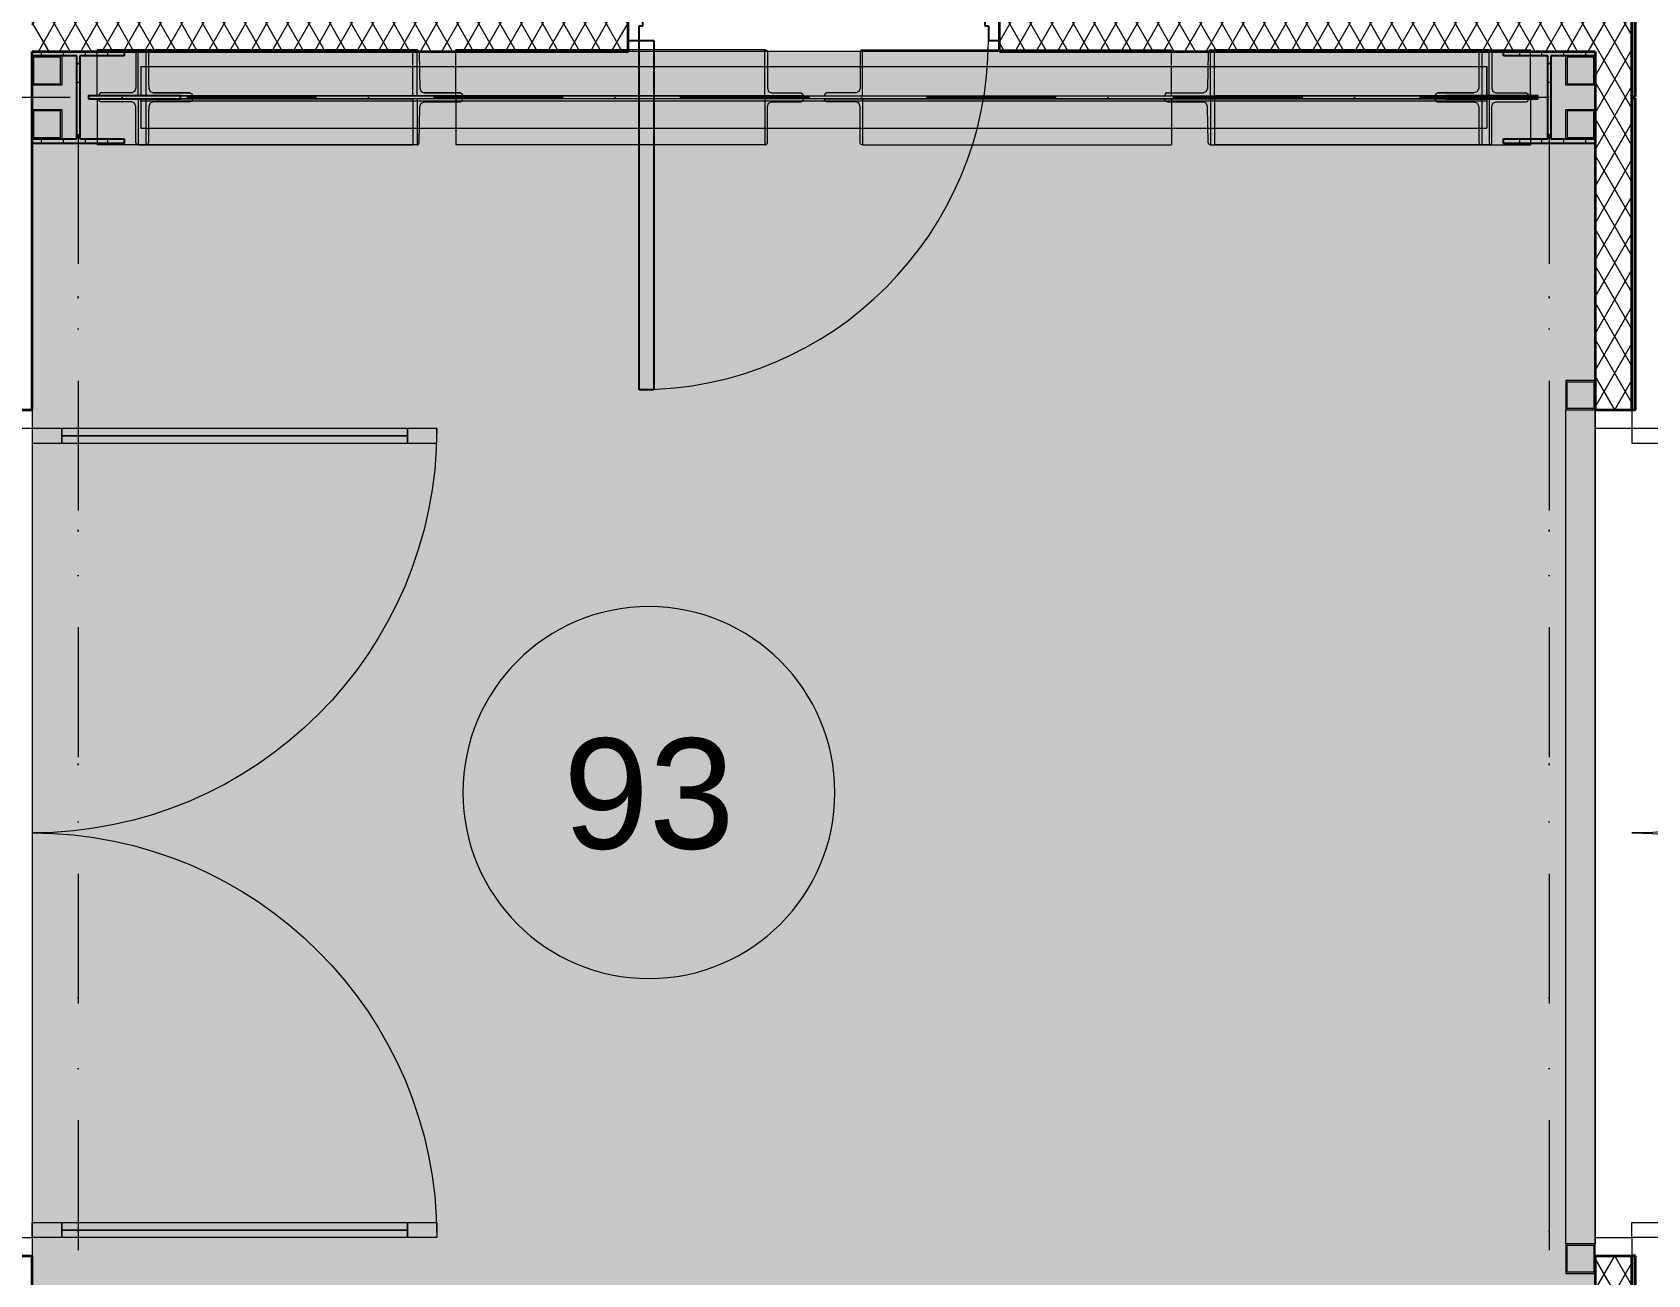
# Model space of a CAD drawing. Header units: millimetres. Extents: x -10605 to 104127, y -15987 to 52426.
# Drawn here: x 93875 to 98268, y 18799 to 22177 of the extents above; entities that cross this region are included whole.
import ezdxf
from ezdxf.enums import TextEntityAlignment as Align

# ---------------------------------------------------------------- set-up
doc = ezdxf.new("R2010")
doc.units = ezdxf.units.MM
doc.header["$MEASUREMENT"] = 0
doc.linetypes.add('Dot & Dashed', pattern=[670.277762, 352.777767, -176.388884, 0, -141.111112])
doc.linetypes.add('Крупный пунктир', pattern=[634.99999, 0, -634.99999])
for name, color, linetype in [('Двери Archicad', 7, 'Continuous'), ('Зоны', 7, 'Continuous'), ('Металлический каркас здания', 7, 'Continuous'), ('Оси', 7, 'Continuous'), ('Стены', 7, 'Continuous'), ('Фасадные панели', 7, 'Continuous')]:
    doc.layers.add(name, color=color, linetype=linetype)
for name, color, linetype, lineweight in [('Двери Archicad_Ном._пера__200', 7, 'Continuous', 0), ('Двери Archicad_Ном._пера__3', 7, 'Continuous', 0), ('Двери Archicad_Ном._пера__97', 7, 'Continuous', 35), ('Двери Archicad_Ном._пера__98', 7, 'Continuous', 25), ('Металлический каркас здания_Ном._пера__98', 7, 'Continuous', 25), ('Металлический каркас здания_Ном._пера__99', 7, 'Continuous', 15), ('Оси_Ном._пера__200', 7, 'Continuous', 0), ('Паспорта Зон Archicad_Ном._пера__100', 7, 'Continuous', 9), ('Стены _Ном._пера__97', 7, 'Continuous', 35), ('Фасадные панели_Ном._пера__200', 7, 'Continuous', 0), ('Фасадные панели_Ном._пера__97', 7, 'Continuous', 35)]:
    doc.layers.add(name, color=color, linetype=linetype, lineweight=lineweight)
for name, color, linetype, lineweight, true_color in [('Зоны_Ном._пера__2', 7, 'Continuous', 0, 0xc2747474), ('Металлический каркас здания_Ном._пера__51', 7, 'Continuous', 20, 0xc2002000), ('Металлический каркас здания_Ном._пера__53', 7, 'Continuous', 0, 0xc2006200)]:
    doc.layers.add(name, color=color, linetype=linetype, lineweight=lineweight, true_color=true_color)
doc.styles.add('РЎР“Р•РќР•Р\xa0РР\xa0_РЎРўРР›Р¬_1', font='arial.ttf')
pattern_1 = [(90, (0, 0), (-60, 0), [])]
pattern_2 = [(60, (0, 0), (-43.30127, 25), []), (120, (0, 0), (43.30127, 25), [])]

# ---------------------------------------------------------------- blocks, each defined once
blk = doc.blocks.new('Колонна SHS ГК 27')
at = {"layer": 'Металлический каркас здания_Ном._пера__99', "linetype": 'Continuous', "lineweight": 0, "true_color": 0xffffff}
h = blk.add_hatch(dxfattribs=at)
h.set_pattern_fill('Barabбs_tйglakц_бllу', style=0, pattern_type=2)
h.set_pattern_definition(pattern_1)
h.paths.add_polyline_path([(-40, -40), (40, -40), (40, 40), (-40, 40)])
h.paths.add_polyline_path([(-36.4, -36.4), (-36.4, 36.4), (36.4, 36.4), (36.4, -36.4)], flags=0)
at = {"layer": 'Металлический каркас здания_Ном._пера__99', "color": 7, "linetype": 'Continuous', "lineweight": 15}
for p, q in [((40, 40), (-40, 40)), ((-40, 40), (-40, -40)), ((-36.4, -36.4), (-36.4, 36.4)), ((-36.4, 36.4), (36.4, 36.4)), ((36.4, 36.4), (36.4, -36.4)), ((40, -40), (40, 40)), ((-40, -40), (40, -40)), ((36.4, -36.4), (-36.4, -36.4))]:
    blk.add_line(p, q, dxfattribs=at)
blk = doc.blocks.new('Труба Квадратного Сечения ГК SHS 27_8')
at = {"layer": 'Металлический каркас здания_Ном._пера__99', "color": 7, "linetype": 'Continuous', "lineweight": 15}
for p, q in [((1134, 40), (0, 40)), ((0, 40), (0, 0)), ((0, 0), (0, -40)), ((2268, 40), (1134, 40)), ((2268, 0), (2268, 40)), ((2268, -40), (2268, 0)), ((0, -40), (1134, -40)), ((1134, -40), (2268, -40))]:
    blk.add_line(p, q, dxfattribs=at)
blk = doc.blocks.new('Тамбур_93_47', base_point=(96005.6, 20109.5))
at = {"layer": 'Зоны_Ном._пера__2', "linetype": 'Continuous', "lineweight": 0, "true_color": 0x1d1d1d}
blk.add_hatch(color=250, dxfattribs=at).paths.add_polyline_path([(93875, 17875), (98125, 17875), (98125, 22125), (93875, 22125)])
at = {"layer": 'Паспорта Зон Archicad_Ном._пера__100', "color": 7, "linetype": 'Continuous', "lineweight": 9}
blk.add_line((96763.4, 18172.5), (97793, 18172.5), dxfattribs=at)
for start, end in [(0, 180), (180, 0)]:
    blk.add_arc((95551.8, 20109.5), 505.7, start, end, dxfattribs=at)
at = {"layer": 'Паспорта Зон Archicad_Ном._пера__100', "color": 7, "lineweight": 9, "style": 'РЎР“Р•РќР•Р\xa0РР\xa0_РЎРўРР›Р¬_1'}
for tag, p in [('ROOM_NUMBER', (95551.8, 20106.9)), ('ROOM_AREA', (97278.2, 18371.9))]:
    blk.add_attdef(tag, text='', height=300, dxfattribs=at).set_placement(p, align=Align.MIDDLE_CENTER)
blk = doc.blocks.new('Перекрытие_59', base_point=(97719.2, 21996))
at = {"layer": 'Металлический каркас здания_Ном._пера__98', "color": 7, "linetype": 'Continuous', "lineweight": 25, "flags": 128}
blk.add_lwpolyline([(97719.2, 21996), (97969.2, 21996), (97969.2, 22004), (97719.2, 22004)], close=True, dxfattribs=at)
blk = doc.blocks.new('Перекрытие_60', base_point=(94028, 21996))
at = {"layer": 'Металлический каркас здания_Ном._пера__98', "color": 7, "linetype": 'Continuous', "lineweight": 25, "flags": 128}
blk.add_lwpolyline([(94028, 21996), (94278, 21996), (94278, 22004), (94028, 22004)], close=True, dxfattribs=at)
blk = doc.blocks.new('Металлическая Двупольная дверь 27')
at = {"layer": 'Двери Archicad_Ном._пера__200', "color": 7, "linetype": 'Continuous', "lineweight": 0}
for p, q in [((-1100, 0), (-1150, 0)), ((-1150, 0), (-1150, -100)), ((-1100, -100), (-1100, 0)), ((1150, 0), (1100, 0)), ((1100, 0), (1100, -100)), ((1150, -100), (1150, 0)), ((-1150, -100), (-1100, -100)), ((1100, -100), (1150, -100))]:
    blk.add_line(p, q, dxfattribs=at)
at = {"layer": 'Двери Archicad_Ном._пера__3', "color": 7, "linetype": 'Continuous', "lineweight": 0}
for p, q in [((-1100, 1100), (-1100, 1020)), ((-1060, 1100), (-1100, 1100)), ((-1060, 1020), (-1060, 1100)), ((1060, 1020), (1060, 1100)), ((1060, 1100), (1100, 1100)), ((1100, 1100), (1100, 1020)), ((-1100, 1020), (-1060, 1020)), ((-1080, 1020), (-1080, 80)), ((1100, 1020), (1060, 1020)), ((1080, 1020), (1080, 80)), ((-1060, 80), (-1100, 80)), ((-1100, 80), (-1100, 0)), ((-1060, 0), (-1060, 80)), ((1060, 0), (1060, 80)), ((1060, 80), (1100, 80)), ((1100, 80), (1100, 0)), ((-1100, 0), (-1060, 0)), ((1100, 0), (1060, 0))]:
    blk.add_line(p, q, dxfattribs=at)
at = {"layer": 'Двери Archicad_Ном._пера__3', "color": 7, "linetype": 'Continuous', "lineweight": 0, "flags": 128}
for points in [[(-1100, 1020), (-1100, 80), (-1080, 80), (-1080, 1020)], [(-1080, 1020), (-1080, 80), (-1060, 80), (-1060, 1020)], [(1080, 1020), (1080, 80), (1060, 80), (1060, 1020)], [(1100, 1020), (1100, 80), (1080, 80), (1080, 1020)]]:
    blk.add_lwpolyline(points, close=True, dxfattribs=at)
at = {"layer": 'Двери Archicad_Ном._пера__3', "color": 7, "linetype": 'Continuous', "lineweight": 0}
for centre, start, end in [((-1100, 0), 0, 90), ((1100, 0), 90, 180)]:
    blk.add_arc(centre, 1100, start, end, dxfattribs=at)
at = {"layer": 'Двери Archicad_Ном._пера__97', "color": 7, "linetype": 'Continuous', "lineweight": 35}
for p, q in [((-1150, -100), (-1150, 0)), ((-1150, -100), (-1150, 0)), ((1150, -100), (1150, 0)), ((1150, -100), (1150, 0))]:
    blk.add_line(p, q, dxfattribs=at)
blk = doc.blocks.new('Стена_18', base_point=(93825, 28175))
at = {"layer": 'Стены _Ном._пера__97', "color": 7, "linetype": 'Continuous', "lineweight": 35}
for p, q in [((93775, 21150), (93875, 21150)), ((93775, 18850), (93875, 18850))]:
    blk.add_line(p, q, dxfattribs=at)
at = {"layer": 'Стены _Ном._пера__97', "color": 7, "linetype": 'Continuous', "lineweight": 35, "flags": 128}
for points in [[(93875, 21150), (93875, 22125)], [(93875, 17875), (93875, 18850)]]:
    blk.add_lwpolyline(points, dxfattribs=at)
at = {"layer": 'Двери Archicad', "color": 7, "linetype": 'Continuous', "lineweight": 50, "xscale": -1, "zscale": 1000, "rotation": 270}
blk.add_blockref('Металлическая Двупольная дверь 27', (93875, 20000), dxfattribs=at)
blk = doc.blocks.new('Однопольная Дверь 27')
at = {"layer": 'Двери Archicad_Ном._пера__3', "color": 7, "linetype": 'Continuous', "lineweight": 0}
blk.add_arc((475, 0), 950, 90, 180, dxfattribs=at)
at = {"layer": 'Двери Archicad_Ном._пера__97', "color": 7, "linetype": 'Continuous', "lineweight": 35}
for p, q in [((-505, 30), (-505, 0)), ((-505, 0), (-505, -70)), ((-505, 0), (-505, -70)), ((505, 30), (505, 0)), ((505, 0), (505, -70)), ((505, 0), (505, -70))]:
    blk.add_line(p, q, dxfattribs=at)
at = {"layer": 'Двери Archicad_Ном._пера__98', "color": 7, "linetype": 'Continuous', "lineweight": 25}
for p, q in [((435, 0), (435, 950)), ((435, 950), (475, 950)), ((475, 950), (475, 0)), ((-475, 0), (-505, 0)), ((-505, 0), (-505, -70)), ((-475, -40), (-475, 0)), ((475, 0), (435, 0)), ((505, 0), (475, 0)), ((475, 0), (475, -40)), ((505, -70), (505, 0)), ((-465, -40), (-475, -40)), ((-465, -70), (-465, -40)), ((475, -40), (465, -40)), ((465, -40), (465, -70)), ((-505, -70), (-465, -70)), ((465, -70), (505, -70))]:
    blk.add_line(p, q, dxfattribs=at)
blk = doc.blocks.new('Стена_21', base_point=(98125, 22175))
at = {"layer": 'Стены', "linetype": 'Continuous', "lineweight": 0, "true_color": 0x000000}
h = blk.add_hatch(dxfattribs=at)
h.set_pattern_fill('Batt_Insulation__3_', color=18, style=0, pattern_type=2)
h.set_pattern_definition(pattern_2)
h.paths.add_polyline_path([(93875, 22225), (93875, 22125), (95495, 22125), (95495, 22225)])
h = blk.add_hatch(dxfattribs=at)
h.set_pattern_fill('Batt_Insulation__3_', color=18, style=0, pattern_type=2)
h.set_pattern_definition(pattern_2)
h.paths.add_polyline_path([(96505, 22225), (96505, 22125), (98125, 22125), (98125, 22225)])
at = {"layer": 'Стены _Ном._пера__97', "color": 7, "linetype": 'Continuous', "lineweight": 35}
for p, q in [((95495, 22155), (95495, 22225)), ((96505, 22155), (96505, 22225)), ((95495, 22125), (95495, 22155)), ((96505, 22125), (96505, 22155))]:
    blk.add_line(p, q, dxfattribs=at)
at = {"layer": 'Стены _Ном._пера__97', "color": 7, "linetype": 'Continuous', "lineweight": 35, "flags": 128}
for points in [[(95495, 22225), (93875, 22225)], [(98125, 22225), (96505, 22225)], [(93875, 22125), (95495, 22125)], [(96505, 22125), (98125, 22125)]]:
    blk.add_lwpolyline(points, dxfattribs=at)
at = {"layer": 'Двери Archicad', "color": 7, "linetype": 'Continuous', "lineweight": 50, "zscale": 1000, "rotation": 180}
blk.add_blockref('Однопольная Дверь 27', (96000, 22155), dxfattribs=at)
blk = doc.blocks.new('Стена_303', base_point=(98225, 22002.5))
at = {"layer": 'Фасадные панели_Ном._пера__200', "color": 7, "linetype": 'Continuous', "lineweight": 0, "flags": 128}
for points in [[(98235, 27997.5), (98225, 27997.5)], [(98225, 27997.5), (98225, 22002.5)], [(98235, 22002.5), (98235, 27997.5)], [(98225, 22002.5), (98235, 22002.5)]]:
    blk.add_lwpolyline(points, dxfattribs=at)
blk = doc.blocks.new('Стена_304', base_point=(98225, 22002.5))
at = {"layer": 'Фасадные панели', "linetype": 'Continuous', "lineweight": 0, "true_color": 0xffffff}
blk.add_hatch(color=7, dxfattribs=at).paths.add_polyline_path([(98235, 22002.5), (98235, 27997.5), (98225, 27997.5), (98225, 22002.5)])
at = {"layer": 'Фасадные панели_Ном._пера__97', "color": 7, "linetype": 'Continuous', "lineweight": 35, "flags": 128}
for points in [[(98235, 27997.5), (98225, 27997.5)], [(98225, 27997.5), (98225, 22002.5)], [(98235, 22002.5), (98235, 27997.5)], [(98225, 22002.5), (98235, 22002.5)]]:
    blk.add_lwpolyline(points, dxfattribs=at)
blk = doc.blocks.new('Стена_305', base_point=(98225, 18002.5))
at = {"layer": 'Фасадные панели', "linetype": 'Continuous', "lineweight": 0, "true_color": 0xffffff}
blk.add_hatch(color=7, dxfattribs=at).paths.add_polyline_path([(98235, 18002.5), (98235, 18850), (98225, 18850), (98225, 18002.5)])
at = {"layer": 'Фасадные панели_Ном._пера__97', "color": 7, "linetype": 'Continuous', "lineweight": 35, "flags": 128}
for points in [[(98235, 18850), (98225, 18850)], [(98225, 18850), (98225, 18002.5)], [(98235, 18002.5), (98235, 18850)], [(98225, 18002.5), (98235, 18002.5)]]:
    blk.add_lwpolyline(points, dxfattribs=at)
blk = doc.blocks.new('Стена_306', base_point=(98225, 18002.5))
at = {"layer": 'Фасадные панели_Ном._пера__200', "color": 7, "linetype": 'Continuous', "lineweight": 0, "flags": 128}
for points in [[(98235, 18850), (98225, 18850)], [(98225, 18850), (98225, 18002.5)], [(98235, 18002.5), (98235, 18850)], [(98225, 18002.5), (98235, 18002.5)]]:
    blk.add_lwpolyline(points, dxfattribs=at)
blk = doc.blocks.new('Стена_307', base_point=(98225, 21997.5))
at = {"layer": 'Фасадные панели', "linetype": 'Continuous', "lineweight": 0, "true_color": 0xffffff}
blk.add_hatch(color=7, dxfattribs=at).paths.add_polyline_path([(98225, 21997.5), (98225, 21150), (98235, 21150), (98235, 21997.5)])
at = {"layer": 'Фасадные панели_Ном._пера__97', "color": 7, "linetype": 'Continuous', "lineweight": 35, "flags": 128}
for points in [[(98225, 21997.5), (98225, 21150)], [(98235, 21997.5), (98225, 21997.5)], [(98235, 21150), (98235, 21997.5)], [(98225, 21150), (98235, 21150)]]:
    blk.add_lwpolyline(points, dxfattribs=at)
blk = doc.blocks.new('Стена_308', base_point=(98225, 21997.5))
at = {"layer": 'Фасадные панели_Ном._пера__200', "color": 7, "linetype": 'Continuous', "lineweight": 0, "flags": 128}
for points in [[(98225, 21997.5), (98225, 21150)], [(98235, 21997.5), (98225, 21997.5)], [(98235, 21150), (98235, 21997.5)], [(98225, 21150), (98235, 21150)]]:
    blk.add_lwpolyline(points, dxfattribs=at)
blk = doc.blocks.new('Колонна Универсальная 27')
at = {"layer": 'Металлический каркас здания_Ном._пера__98', "linetype": 'Continuous', "lineweight": 0, "true_color": 0xffffff}
h = blk.add_hatch(dxfattribs=at)
h.set_pattern_fill('Barabбs_tйglakц_бllу', style=0, pattern_type=2)
h.set_pattern_definition(pattern_1)
h.paths.add_polyline_path([(-125, -125), (125, -125), (125, -113), (4, -113), (4, 113), (125, 113), (125, 125), (-125, 125), (-125, 113), (-4, 113), (-4, -113), (-125, -113)])
at = {"layer": 'Металлический каркас здания_Ном._пера__98', "color": 7, "linetype": 'Continuous', "lineweight": 25}
for p, q in [((125, 125), (-125, 125)), ((-125, 125), (-125, 113)), ((-125, 113), (-4, 113)), ((-4, 113), (-4, -113)), ((4, -113), (4, 113)), ((4, 113), (125, 113)), ((125, 113), (125, 125)), ((-4, -113), (-125, -113)), ((-125, -113), (-125, -125)), ((-125, -125), (125, -125)), ((125, -113), (4, -113)), ((125, -125), (125, -113))]:
    blk.add_line(p, q, dxfattribs=at)
blk = doc.blocks.new('Стандартный Маркер Сетки')
at = {"layer": 'Оси_Ном._пера__200', "color": 7, "linetype": 'Dot & Dashed', "lineweight": 0}
for q in [(107805.4, 0), (0, 0)]:
    blk.add_line((0, 0), q, dxfattribs=at)
at = {"layer": 'Оси_Ном._пера__200', "color": 7, "lineweight": 0, "style": 'РЎР“Р•РќР•Р\xa0РР\xa0_РЎРўРР›Р¬_1'}
blk.add_attdef('AC_MarkerText_1', text='', height=300, dxfattribs=at).set_placement((108205.4, 150), align=Align.TOP_CENTER)
blk = doc.blocks.new('Двутавp К 26020-83 27_4')
at = {"layer": 'Металлический каркас здания_Ном._пера__98', "color": 7, "linetype": 'Крупный пунктир', "lineweight": 25}
blk.add_line((0, 0), (39750, 0), dxfattribs=at)
blk = doc.blocks.new('Морф_309')
at = {"layer": 'Металлический каркас здания_Ном._пера__99', "color": 7, "linetype": 'Continuous', "lineweight": 15, "flags": 128}
for points in [[(97830.2, 21996), (94170.3, 21996)], [(94170.3, 21996), (94170.3, 21995.6), (94170.3, 21991.6)], [(94170.3, 21990), (94170.3, 21995.6)], [(94170.3, 21991.6), (94170.3, 21990)], [(94170.3, 21991.5), (94170.3, 21979.1), (94170.3, 21921.5), (94170.3, 21917.6)], [(94170.3, 21990), (94170.3, 21986.8)], [(97830.2, 21990), (94170.3, 21990)], [(94170.3, 21986.8), (94170.3, 21979.1), (94170.3, 21918)], [(97830.2, 21996), (97830.2, 21995.5), (97830.2, 21991.6)], [(97830.2, 21991.6), (97830.2, 21990)], [(97830.2, 21990), (97830.2, 21986.8)], [(97830.2, 21986.8), (97830.2, 21979), (97830.2, 21921.5), (97830.2, 21917.6)], [(94170.3, 21917.6), (94170.3, 21916.1), (94170.3, 21916)], [(94170.3, 21916), (97830.2, 21916)], [(97830.2, 21917.6), (97830.2, 21916)]]:
    blk.add_lwpolyline(points, dxfattribs=at)
blk = doc.blocks.new('Морф_310')
at = {"layer": 'Металлический каркас здания_Ном._пера__99', "color": 7, "linetype": 'Continuous', "lineweight": 15, "flags": 128}
for points in [[(96029.1, 21996), (96132.6, 21996)], [(96030.7, 21989.9), (96029.1, 21994.5), (96029.1, 21996)], [(96122.8, 21984.2), (96115.2, 21988), (96034.5, 21988), (96030.7, 21989.9)], [(96127.6, 21872.9), (96126, 21877.5), (96126, 21975), (96122.8, 21984.2)], [(96132.6, 21996), (96973.2, 21996)], [(96132.6, 21996), (96132.6, 21871)], [(96973.2, 21996), (96973.2, 21871)], [(96132.6, 21871), (96131.4, 21871), (96127.6, 21872.9)], [(96132.6, 21871), (96973.2, 21871)]]:
    blk.add_lwpolyline(points, dxfattribs=at)
blk = doc.blocks.new('Морф_311')
at = {"layer": 'Металлический каркас здания_Ном._пера__99', "color": 7, "linetype": 'Continuous', "lineweight": 15, "flags": 128}
for points in [[(97836.7, 21996), (97090.2, 21996)], [(97090.2, 21996), (97090.2, 21871)], [(97943.9, 21996), (97836.7, 21996)], [(97836.7, 21996), (97836.7, 21871)], [(97841.9, 21872.9), (97843.6, 21877.5), (97843.6, 21975), (97846.8, 21984.2)], [(97846.8, 21984.2), (97854.7, 21988), (97938.3, 21988), (97942.3, 21989.9)], [(97942.3, 21989.9), (97943.9, 21994.5), (97943.9, 21996)], [(97836.7, 21871), (97090.2, 21871)], [(97836.7, 21871), (97838, 21871), (97841.9, 21872.9)]]:
    blk.add_lwpolyline(points, dxfattribs=at)
blk = doc.blocks.new('Морф_312')
at = {"layer": 'Металлический каркас здания_Ном._пера__53', "linetype": 'Continuous', "lineweight": 0, "true_color": 0x006200}
blk.add_hatch(color=98, dxfattribs=at).paths.add_polyline_path([(97816.6, 21996), (97689.8, 21996), (97689.8, 21994.7), (97689.7, 21994.5), (97691.4, 21990.6), (97691.4, 21989.9), (97695.4, 21988.3), (97696.1, 21988), (97711.7, 21988), (97795.2, 21988), (97803.1, 21984.8), (97804.6, 21984.2), (97805.2, 21982.8), (97808.5, 21975), (97808.8, 21960.2), (97808.8, 21877.5), (97810.4, 21873.6), (97810.7, 21872.9), (97814.6, 21871.3), (97815.1, 21871), (97815.3, 21871), (97816.6, 21871)])
at = {"layer": 'Металлический каркас здания_Ном._пера__51', "color": 98, "linetype": 'Continuous', "lineweight": 20, "true_color": 0x002000}
for q in [(97689.8, 21996), (97816.6, 21871)]:
    blk.add_line((97816.6, 21996), q, dxfattribs=at)
at = {"layer": 'Металлический каркас здания_Ном._пера__51', "color": 98, "linetype": 'Continuous', "lineweight": 20, "true_color": 0x002000, "flags": 128}
for points in [[(97689.8, 21996), (97689.8, 21994.7), (97689.7, 21994.5)], [(97689.7, 21994.5), (97691.4, 21990.6), (97691.4, 21989.9)], [(97691.4, 21989.9), (97695.4, 21988.3), (97696.1, 21988), (97711.7, 21988), (97795.2, 21988), (97803.1, 21984.8), (97804.6, 21984.2)], [(97804.6, 21984.2), (97805.2, 21982.8), (97808.5, 21975), (97808.8, 21960.2), (97808.8, 21877.5), (97810.4, 21873.6), (97810.7, 21872.9)], [(97810.7, 21872.9), (97814.6, 21871.3), (97815.1, 21871), (97815.3, 21871), (97816.6, 21871)]]:
    blk.add_lwpolyline(points, dxfattribs=at)
at = {"layer": 'Металлический каркас здания_Ном._пера__99', "color": 7, "linetype": 'Continuous', "lineweight": 15, "flags": 128}
for points in [[(96955.6, 21989.9), (96955.2, 21994.6), (96955.6, 21996)], [(96955.6, 21996), (97078.8, 21996)], [(97067.2, 21984.2), (97058, 21988.1), (96960.2, 21988), (96955.6, 21989.9)], [(96960.2, 21988), (97058.2, 21988)], [(97074.9, 21872.9), (97072.9, 21877.5), (97071.1, 21975.1), (97067.2, 21984.2)], [(97078.8, 21996), (97816.6, 21996)], [(97078.8, 21996), (97078.8, 21871)], [(97696.1, 21988), (97795.3, 21988)], [(97816.6, 21996), (97948.8, 21996)], [(97948.8, 21996), (97948.8, 21871)], [(97078.8, 21871), (97077.8, 21871.1), (97074.9, 21872.9)], [(97078.8, 21871), (97816.6, 21871)], [(97816.6, 21871), (97948.8, 21871)]]:
    blk.add_lwpolyline(points, dxfattribs=at)
blk = doc.blocks.new('Морф_313')
at = {"layer": 'Металлический каркас здания_Ном._пера__99', "color": 7, "linetype": 'Continuous', "lineweight": 15, "flags": 128}
for points in [[(96127.6, 22127.1), (96126, 22122.5), (96126, 22025), (96122.8, 22015.8)], [(96132.6, 22129), (96131.4, 22129), (96127.6, 22127.1)], [(96132.6, 22004), (96132.6, 22129)], [(96132.6, 22129), (96973.2, 22129)], [(96973.2, 22004), (96973.2, 22129)], [(96030.7, 22010.1), (96029.1, 22005.5), (96029.1, 22004)], [(96122.8, 22015.8), (96115.2, 22012), (96034.5, 22012), (96030.7, 22010.1)], [(96029.1, 22004), (96132.6, 22004)], [(96132.6, 22004), (96973.2, 22004)]]:
    blk.add_lwpolyline(points, dxfattribs=at)
blk = doc.blocks.new('Морф_314')
at = {"layer": 'Металлический каркас здания_Ном._пера__99', "color": 7, "linetype": 'Continuous', "lineweight": 15, "flags": 128}
for points in [[(97090.2, 22004), (97090.2, 22129)], [(97836.7, 22129), (97090.2, 22129)], [(97836.7, 22129), (97838, 22129), (97841.9, 22127.1)], [(97836.7, 22004), (97836.7, 22129)], [(97841.9, 22127.1), (97843.6, 22122.5), (97843.6, 22025), (97846.8, 22015.8)], [(97846.8, 22015.8), (97854.7, 22012), (97938.3, 22012), (97942.3, 22010.1)], [(97942.3, 22010.1), (97943.9, 22005.5), (97943.9, 22004)], [(97836.7, 22004), (97090.2, 22004)], [(97943.9, 22004), (97836.7, 22004)]]:
    blk.add_lwpolyline(points, dxfattribs=at)
blk = doc.blocks.new('Морф_315')
at = {"layer": 'Металлический каркас здания_Ном._пера__53', "linetype": 'Continuous', "lineweight": 0, "true_color": 0x006200}
blk.add_hatch(color=98, dxfattribs=at).paths.add_polyline_path([(97816.6, 22004), (97816.6, 22129), (97815.3, 22129), (97815.1, 22129), (97814.6, 22128.7), (97810.7, 22127.1), (97810.4, 22126.4), (97808.8, 22122.5), (97808.8, 22039.8), (97808.5, 22025), (97805.2, 22017.2), (97804.6, 22015.8), (97803.1, 22015.2), (97795.2, 22012), (97711.7, 22012), (97696.1, 22012), (97695.4, 22011.7), (97691.4, 22010.1), (97691.4, 22009.4), (97689.7, 22005.5), (97689.8, 22005.3), (97689.8, 22004)])
at = {"layer": 'Металлический каркас здания_Ном._пера__51', "color": 98, "linetype": 'Continuous', "lineweight": 20, "true_color": 0x002000}
for p, q in [((97816.6, 22129), (97816.6, 22004)), ((97816.6, 22004), (97689.8, 22004))]:
    blk.add_line(p, q, dxfattribs=at)
at = {"layer": 'Металлический каркас здания_Ном._пера__51', "color": 98, "linetype": 'Continuous', "lineweight": 20, "true_color": 0x002000, "flags": 128}
for points in [[(97810.7, 22127.1), (97810.4, 22126.4), (97808.8, 22122.5), (97808.8, 22039.8), (97808.5, 22025), (97805.2, 22017.2), (97804.6, 22015.8)], [(97816.6, 22129), (97815.3, 22129), (97815.1, 22129), (97814.6, 22128.7), (97810.7, 22127.1)], [(97691.4, 22010.1), (97691.4, 22009.4), (97689.7, 22005.5)], [(97804.6, 22015.8), (97803.1, 22015.2), (97795.2, 22012), (97711.7, 22012), (97696.1, 22012), (97695.4, 22011.7), (97691.4, 22010.1)], [(97689.7, 22005.5), (97689.8, 22005.3), (97689.8, 22004)]]:
    blk.add_lwpolyline(points, dxfattribs=at)
at = {"layer": 'Металлический каркас здания_Ном._пера__99', "color": 7, "linetype": 'Continuous', "lineweight": 15, "flags": 128}
for points in [[(97074.9, 22127.1), (97072.9, 22122.5), (97071.1, 22024.9), (97067.2, 22015.8)], [(97078.8, 22129), (97077.8, 22128.9), (97074.9, 22127.1)], [(97078.8, 22004), (97078.8, 22129)], [(97078.8, 22129), (97816.6, 22129)], [(97816.6, 22129), (97948.8, 22129)], [(97948.8, 22004), (97948.8, 22129)], [(96955.6, 22010.1), (96955.2, 22005.4), (96955.6, 22004)], [(97067.2, 22015.8), (97058, 22011.9), (96960.2, 22012), (96955.6, 22010.1)], [(96960.2, 22012), (97058.2, 22012)], [(97696.1, 22012), (97795.3, 22012)], [(96955.6, 22004), (97078.8, 22004)], [(97078.8, 22004), (97816.6, 22004)], [(97816.6, 22004), (97948.8, 22004)]]:
    blk.add_lwpolyline(points, dxfattribs=at)
blk = doc.blocks.new('Морф_316')
at = {"layer": 'Металлический каркас здания_Ном._пера__99', "color": 7, "linetype": 'Continuous', "lineweight": 15, "flags": 128}
for points in [[(95867.4, 21996), (95026.8, 21996)], [(95026.8, 21996), (95026.8, 21871)], [(95867.4, 21996), (95867.4, 21871)], [(95970.9, 21996), (95867.4, 21996)], [(95872.4, 21872.9), (95874, 21877.5), (95874, 21975), (95877.2, 21984.2)], [(95877.2, 21984.2), (95884.8, 21988), (95965.5, 21988), (95969.3, 21989.9)], [(95969.3, 21989.9), (95970.9, 21994.5), (95970.9, 21996)], [(95867.4, 21871), (95026.8, 21871)], [(95867.4, 21871), (95868.6, 21871), (95872.4, 21872.9)]]:
    blk.add_lwpolyline(points, dxfattribs=at)
blk = doc.blocks.new('Морф_317')
at = {"layer": 'Металлический каркас здания_Ном._пера__99', "color": 7, "linetype": 'Continuous', "lineweight": 15, "flags": 128}
for points in [[(94057.7, 21989.9), (94056.1, 21994.5), (94056.1, 21996)], [(94056.1, 21996), (94163.3, 21996)], [(94153.2, 21984.2), (94145.3, 21988), (94061.7, 21988), (94057.7, 21989.9)], [(94158.1, 21872.9), (94156.4, 21877.5), (94156.4, 21975), (94153.2, 21984.2)], [(94163.3, 21996), (94909.8, 21996)], [(94163.3, 21996), (94163.3, 21871)], [(94909.8, 21996), (94909.8, 21871)], [(94163.3, 21871), (94162, 21871), (94158.1, 21872.9)], [(94163.3, 21871), (94909.8, 21871)]]:
    blk.add_lwpolyline(points, dxfattribs=at)
blk = doc.blocks.new('Морф_318')
at = {"layer": 'Металлический каркас здания_Ном._пера__53', "linetype": 'Continuous', "lineweight": 0, "true_color": 0x006200}
blk.add_hatch(color=98, dxfattribs=at).paths.add_polyline_path([(94183.4, 21996), (94183.4, 21871), (94184.7, 21871), (94184.9, 21871), (94185.4, 21871.3), (94189.3, 21872.9), (94189.6, 21873.6), (94191.2, 21877.5), (94191.2, 21960.2), (94191.5, 21975), (94194.8, 21982.8), (94195.4, 21984.2), (94196.9, 21984.8), (94204.8, 21988), (94288.3, 21988), (94303.9, 21988), (94304.6, 21988.3), (94308.6, 21989.9), (94308.6, 21990.6), (94310.3, 21994.5), (94310.2, 21994.7), (94310.2, 21996)])
at = {"layer": 'Металлический каркас здания_Ном._пера__51', "color": 98, "linetype": 'Continuous', "lineweight": 20, "true_color": 0x002000}
for p, q in [((94183.4, 21996), (94183.4, 21871)), ((94310.2, 21996), (94183.4, 21996))]:
    blk.add_line(p, q, dxfattribs=at)
at = {"layer": 'Металлический каркас здания_Ном._пера__51', "color": 98, "linetype": 'Continuous', "lineweight": 20, "true_color": 0x002000, "flags": 128}
for points in [[(94195.4, 21984.2), (94194.8, 21982.8), (94191.5, 21975), (94191.2, 21960.2), (94191.2, 21877.5), (94189.6, 21873.6), (94189.3, 21872.9)], [(94308.6, 21989.9), (94304.6, 21988.3), (94303.9, 21988), (94288.3, 21988), (94204.8, 21988), (94196.9, 21984.8), (94195.4, 21984.2)], [(94310.3, 21994.5), (94308.6, 21990.6), (94308.6, 21989.9)], [(94310.2, 21996), (94310.2, 21994.7), (94310.3, 21994.5)], [(94189.3, 21872.9), (94185.4, 21871.3), (94184.9, 21871), (94184.7, 21871), (94183.4, 21871)]]:
    blk.add_lwpolyline(points, dxfattribs=at)
at = {"layer": 'Металлический каркас здания_Ном._пера__99', "color": 7, "linetype": 'Continuous', "lineweight": 15, "flags": 128}
for points in [[(94183.4, 21996), (94051.2, 21996)], [(94051.2, 21996), (94051.2, 21871)], [(94921.2, 21996), (94183.4, 21996)], [(94303.9, 21988), (94204.7, 21988)], [(94921.2, 21996), (94921.2, 21871)], [(95044.4, 21996), (94921.2, 21996)], [(94925.1, 21872.9), (94927.1, 21877.5), (94928.9, 21975.1), (94932.8, 21984.2)], [(94932.8, 21984.2), (94942, 21988.1), (95039.8, 21988), (95044.4, 21989.9)], [(95039.8, 21988), (94941.8, 21988)], [(95044.4, 21989.9), (95044.8, 21994.6), (95044.4, 21996)], [(94183.4, 21871), (94051.2, 21871)], [(94921.2, 21871), (94183.4, 21871)], [(94921.2, 21871), (94922.2, 21871.1), (94925.1, 21872.9)]]:
    blk.add_lwpolyline(points, dxfattribs=at)
blk = doc.blocks.new('Морф_319')
at = {"layer": 'Металлический каркас здания_Ном._пера__99', "color": 7, "linetype": 'Continuous', "lineweight": 15, "flags": 128}
for points in [[(95026.8, 22004), (95026.8, 22129)], [(95867.4, 22129), (95026.8, 22129)], [(95867.4, 22004), (95867.4, 22129)], [(95867.4, 22129), (95868.6, 22129), (95872.4, 22127.1)], [(95872.4, 22127.1), (95874, 22122.5), (95874, 22025), (95877.2, 22015.8)], [(95877.2, 22015.8), (95884.8, 22012), (95965.5, 22012), (95969.3, 22010.1)], [(95969.3, 22010.1), (95970.9, 22005.5), (95970.9, 22004)], [(95867.4, 22004), (95026.8, 22004)], [(95970.9, 22004), (95867.4, 22004)]]:
    blk.add_lwpolyline(points, dxfattribs=at)
blk = doc.blocks.new('Морф_320')
at = {"layer": 'Металлический каркас здания_Ном._пера__99', "color": 7, "linetype": 'Continuous', "lineweight": 15, "flags": 128}
for points in [[(94158.1, 22127.1), (94156.4, 22122.5), (94156.4, 22025), (94153.2, 22015.8)], [(94163.3, 22129), (94162, 22129), (94158.1, 22127.1)], [(94163.3, 22004), (94163.3, 22129)], [(94163.3, 22129), (94909.8, 22129)], [(94909.8, 22004), (94909.8, 22129)], [(94057.7, 22010.1), (94056.1, 22005.5), (94056.1, 22004)], [(94153.2, 22015.8), (94145.3, 22012), (94061.7, 22012), (94057.7, 22010.1)], [(94056.1, 22004), (94163.3, 22004)], [(94163.3, 22004), (94909.8, 22004)]]:
    blk.add_lwpolyline(points, dxfattribs=at)
blk = doc.blocks.new('Морф_321')
at = {"layer": 'Металлический каркас здания_Ном._пера__53', "linetype": 'Continuous', "lineweight": 0, "true_color": 0x006200}
blk.add_hatch(color=98, dxfattribs=at).paths.add_polyline_path([(94183.4, 22004), (94310.2, 22004), (94310.2, 22005.3), (94310.3, 22005.5), (94308.6, 22009.4), (94308.6, 22010.1), (94304.6, 22011.7), (94303.9, 22012), (94288.3, 22012), (94204.8, 22012), (94196.9, 22015.2), (94195.4, 22015.8), (94194.8, 22017.2), (94191.5, 22025), (94191.2, 22039.8), (94191.2, 22122.5), (94189.6, 22126.4), (94189.3, 22127.1), (94185.4, 22128.7), (94184.9, 22129), (94184.7, 22129), (94183.4, 22129)])
at = {"layer": 'Металлический каркас здания_Ном._пера__51', "color": 98, "linetype": 'Continuous', "lineweight": 20, "true_color": 0x002000}
for p in [(94183.4, 22129), (94310.2, 22004)]:
    blk.add_line(p, (94183.4, 22004), dxfattribs=at)
at = {"layer": 'Металлический каркас здания_Ном._пера__51', "color": 98, "linetype": 'Continuous', "lineweight": 20, "true_color": 0x002000, "flags": 128}
for points in [[(94189.3, 22127.1), (94185.4, 22128.7), (94184.9, 22129), (94184.7, 22129), (94183.4, 22129)], [(94189.3, 22127.1), (94189.6, 22126.4), (94191.2, 22122.5), (94191.2, 22039.8), (94191.5, 22025), (94194.8, 22017.2), (94195.4, 22015.8)], [(94195.4, 22015.8), (94196.9, 22015.2), (94204.8, 22012), (94288.3, 22012), (94303.9, 22012), (94304.6, 22011.7), (94308.6, 22010.1)], [(94308.6, 22010.1), (94308.6, 22009.4), (94310.3, 22005.5)], [(94310.3, 22005.5), (94310.2, 22005.3), (94310.2, 22004)]]:
    blk.add_lwpolyline(points, dxfattribs=at)
at = {"layer": 'Металлический каркас здания_Ном._пера__99', "color": 7, "linetype": 'Continuous', "lineweight": 15, "flags": 128}
for points in [[(94051.2, 22004), (94051.2, 22129)], [(94183.4, 22129), (94051.2, 22129)], [(94921.2, 22129), (94183.4, 22129)], [(94921.2, 22004), (94921.2, 22129)], [(94921.2, 22129), (94922.2, 22128.9), (94925.1, 22127.1)], [(94925.1, 22127.1), (94927.1, 22122.5), (94928.9, 22024.9), (94932.8, 22015.8)], [(94303.9, 22012), (94204.7, 22012)], [(94932.8, 22015.8), (94942, 22011.9), (95039.8, 22012), (95044.4, 22010.1)], [(95039.8, 22012), (94941.8, 22012)], [(95044.4, 22010.1), (95044.8, 22005.4), (95044.4, 22004)], [(94183.4, 22004), (94051.2, 22004)], [(94921.2, 22004), (94183.4, 22004)], [(95044.4, 22004), (94921.2, 22004)]]:
    blk.add_lwpolyline(points, dxfattribs=at)
blk = doc.blocks.new('Морф_322')
at = {"layer": 'Металлический каркас здания_Ном._пера__99', "color": 7, "linetype": 'Continuous', "lineweight": 15, "flags": 128}
for points in [[(94170.3, 22084), (97830.2, 22084)], [(94170.3, 22084), (94170.3, 22004)], [(97830.2, 22083.9), (97830.2, 22084)], [(97830.2, 22004), (97830.3, 22020.9), (97830.2, 22084)], [(97830.2, 22084), (97830.2, 22004)], [(97830.2, 22082), (97830.2, 22083.9)], [(97830.2, 22008.5), (97830.3, 22004.4)], [(94170.3, 22004), (97830.2, 22004)], [(97830.2, 22004), (97830.3, 22004.4)]]:
    blk.add_lwpolyline(points, dxfattribs=at)
blk = doc.blocks.new('Стена_414', base_point=(98125, 40125))
at = {"layer": 'Стены', "linetype": 'Continuous', "lineweight": 0, "true_color": 0x000000}
h = blk.add_hatch(dxfattribs=at)
h.set_pattern_fill('Batt_Insulation__3_', color=18, style=0, pattern_type=2)
h.set_pattern_definition(pattern_2)
h.paths.add_polyline_path([(98125, 28225), (98125, 21150), (98225, 21150), (98225, 28225)])
h = blk.add_hatch(dxfattribs=at)
h.set_pattern_fill('Batt_Insulation__3_', color=18, style=0, pattern_type=2)
h.set_pattern_definition(pattern_2)
h.paths.add_polyline_path([(98125, -125), (98225, -125), (98225, 18850), (98125, 18850)])
at = {"layer": 'Стены _Ном._пера__97', "color": 7, "linetype": 'Continuous', "lineweight": 35}
for p, q in [((98125, 21150), (98225, 21150)), ((98125, 18850), (98225, 18850))]:
    blk.add_line(p, q, dxfattribs=at)
at = {"layer": 'Стены _Ном._пера__97', "color": 7, "linetype": 'Continuous', "lineweight": 35, "flags": 128}
for points in [[(98225, 21150), (98225, 40225)], [(98125, 22125), (98125, 21150)], [(98125, 18850), (98125, 17875)], [(98225, -125), (98225, 18850)]]:
    blk.add_lwpolyline(points, dxfattribs=at)
at = {"layer": 'Двери Archicad', "color": 7, "linetype": 'Continuous', "lineweight": 50, "xscale": -1, "zscale": 1000, "rotation": 270}
blk.add_blockref('Металлическая Двупольная дверь 27', (98225, 20000), dxfattribs=at)
blk = doc.blocks.new('Стандартный Маркер Сетки_4')
at = {"layer": 'Оси_Ном._пера__200', "color": 7, "linetype": 'Dot & Dashed', "lineweight": 0}
blk.add_line((0, 0), (55187, 0), dxfattribs=at)
at = {"layer": 'Оси_Ном._пера__200', "color": 7, "lineweight": 0, "style": 'РЎР“Р•РќР•Р\xa0РР\xa0_РЎРўРР›Р¬_1'}
blk.add_attdef('AC_MarkerText_1', text='', height=300, rotation=90, dxfattribs=at).set_placement((55368.5, -68.6), align=Align.TOP_CENTER)

msp = doc.modelspace()

# ---------------------------------------------------------------- linework, layer by layer
at = {"layer": 'Зоны_Ном._пера__2', "color": 8, "linetype": 'Continuous', "lineweight": 0, "true_color": 0x747474, "flags": 128}
msp.add_lwpolyline([(93875, 17875), (98125.00021, 17875), (98125.00021, 22125.00005), (93875, 22125.00005)], close=True, dxfattribs=at)

# ---------------------------------------------------------------- block references
at = {"layer": 'Зоны', "color": 7, "linetype": 'Continuous', "lineweight": 9}
msp.add_blockref('Тамбур_93_47', (96005.61145, 20109.51078), dxfattribs=at).add_auto_attribs({'ROOM_NUMBER': '93', 'ROOM_AREA': '18,06'})
at = {"layer": 'Металлический каркас здания', "color": 7, "linetype": 'Continuous', "lineweight": 9, "zscale": 1000, "rotation": 270}
for p in [(94000.00006, 39875.00005), (98000.00007, 39875.00005)]:
    msp.add_blockref('Двутавp К 26020-83 27_4', p, dxfattribs=at)
at = {"layer": 'Металлический каркас здания', "linetype": 'Continuous', "lineweight": 0}
for name in ['Морф_321', 'Морф_320', 'Морф_319', 'Морф_313', 'Морф_315', 'Морф_314', 'Морф_322', 'Морф_318', 'Морф_317', 'Морф_309', 'Морф_316', 'Морф_310', 'Морф_312', 'Морф_311']:
    msp.add_blockref(name, (0, 0), dxfattribs=at)
at = {"layer": 'Металлический каркас здания', "color": 7, "linetype": 'Continuous', "lineweight": 25}
for name, p in [('Перекрытие_60', (94028.00292, 21996.00005)), ('Перекрытие_59', (97719.2091, 21996.00005))]:
    msp.add_blockref(name, p, dxfattribs=at)
at = {"layer": 'Металлический каркас здания_Ном._пера__98', "color": 7, "linetype": 'Continuous', "lineweight": 25, "xscale": -1, "zscale": 1000}
for p in [(94000, 22000.00005), (98000.36356, 22000.00005)]:
    msp.add_blockref('Колонна Универсальная 27', p, dxfattribs=at)
at = {"layer": 'Металлический каркас здания_Ном._пера__99', "color": 7, "linetype": 'Continuous', "lineweight": 15, "xscale": -1, "zscale": 1000}
for p in [(93915, 22073.00005), (98085.00021, 22073.00005), (93915, 21927.00005), (98085.00021, 21927.00005)]:
    msp.add_blockref('Колонна SHS ГК 27', p, dxfattribs=at)
at = {"layer": 'Металлический каркас здания_Ном._пера__99', "color": 7, "linetype": 'Continuous', "lineweight": 15, "zscale": 1000, "rotation": 90}
for p in [(98085.00021, 21190.00007), (98085.00021, 18842.00007)]:
    msp.add_blockref('Колонна SHS ГК 27', p, dxfattribs=at)
at = {"layer": 'Металлический каркас здания_Ном._пера__99', "color": 7, "linetype": 'Continuous', "lineweight": 15, "xscale": -1, "zscale": 1000, "rotation": 270}
msp.add_blockref('Труба Квадратного Сечения ГК SHS 27_8', (98085.00021, 18882.00007), dxfattribs=at)
at = {"layer": 'Оси', "color": 8, "linetype": 'Continuous', "lineweight": 0, "true_color": 0x747474, "zscale": 1000, "rotation": 270}
for p in [(94000, 40000.00005), (98000.00007, 40000.00005)]:
    msp.add_blockref('Стандартный Маркер Сетки_4', p, dxfattribs=at)
at = {"layer": 'Оси', "color": 8, "linetype": 'Continuous', "lineweight": 0, "true_color": 0x747474, "xscale": -1, "zscale": 1000}
msp.add_blockref('Стандартный Маркер Сетки', (98000.00007, 22000.00005), dxfattribs=at)
at = {"layer": 'Стены', "color": 7, "lineweight": 35}
for name, p in [('Стена_414', (98125.00021, 40125.00005)), ('Стена_18', (93825, 28175.00005)), ('Стена_21', (98124.99986, 22175.00005))]:
    msp.add_blockref(name, p, dxfattribs=at)
at = {"layer": 'Фасадные панели', "color": 7, "lineweight": 35}
for name, p in [('Стена_303', (98225.00021, 22002.50019)), ('Стена_304', (98225.00021, 22002.50019)), ('Стена_307', (98225.00021, 21997.50019)), ('Стена_308', (98225.00021, 21997.50019)), ('Стена_305', (98225.00021, 18002.5)), ('Стена_306', (98225.00021, 18002.5))]:
    msp.add_blockref(name, p, dxfattribs=at)

doc.saveas('drawing.dxf')
